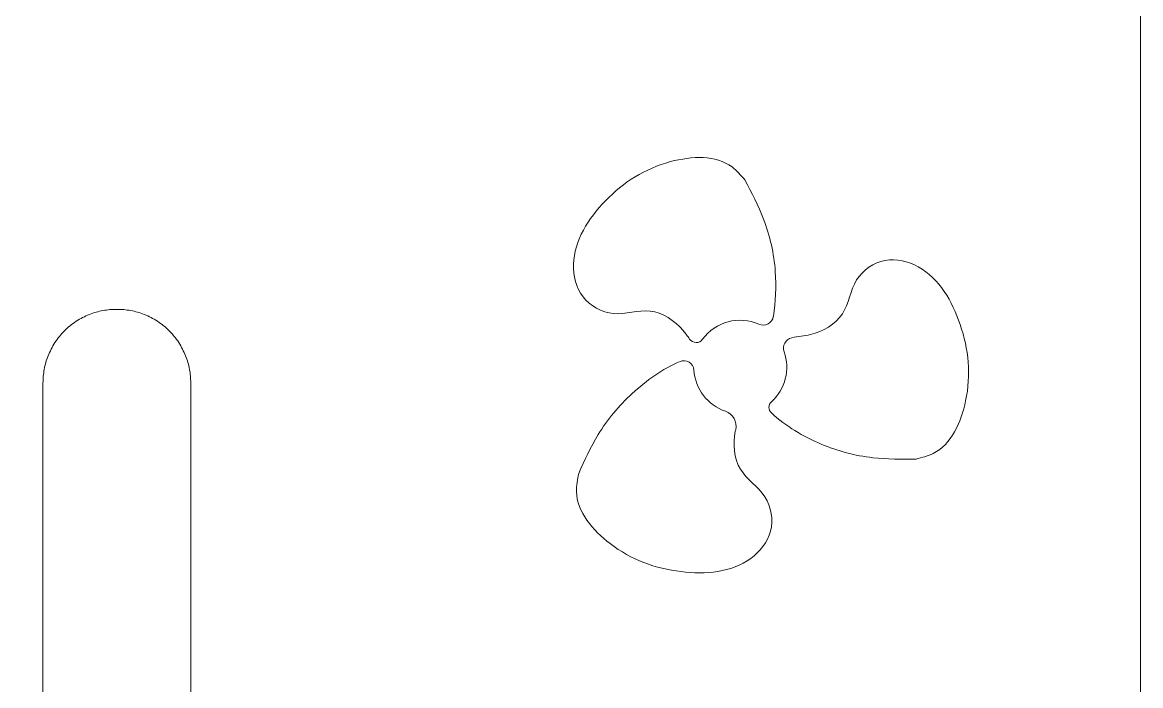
# Model space of a CAD drawing. Header units: metres. Extents: x -2538 to 7610, y -1082 to -498.
# Drawn here: x 215.2 to 367.6, y -939.9 to -849.6 of the extents above; entities that cross this region are included whole.
import ezdxf

# ---------------------------------------------------------------- set-up
doc = ezdxf.new("R2010")
doc.units = ezdxf.units.M
doc.linetypes.add('AUSGEZOGEN', pattern=[0])
doc.layers.add('Standard', color=7, linetype='AUSGEZOGEN', lineweight=25)

# ---------------------------------------------------------------- blocks, each defined once
blk = doc.blocks.new('COMPLEXOBJECT_6')
at = {"layer": 'Standard', "color": 7, "linetype": 'AUSGEZOGEN', "lineweight": 13}
for centre, major_axis, start_param, end_param in [((320.34, -894), (-0.62, 1.31), 6.063983, 7.747492), ((313.01, -896.56), (-2.73, 5.76), 3.431753, 4.605899), ((317.94, -902.06), (-0.44, 0.927), 0.29016, 1.960733)]:
    blk.add_ellipse(centre, major_axis=major_axis, ratio=0.99288, start_param=start_param, end_param=end_param, dxfattribs=at)
for points, start_tangent, end_tangent in [([(320.02, -892.58), (322.58, -892.14), (326.93, -889.32), (328.87, -884.71), (332.75, -882.05), (337.26, -882.92), (342.97, -890.78), (343.72, -901.17), (339.31, -908.33), (336.97, -909.09)], (0.000976, 0.00022), (-0.000971, -0.000239)), ([(336.97, -909.09), (331.07, -908.91), (324.03, -907.06), (317.26, -902.82)], (-0.001, -0.000008), (-0.000738, 0.000675))]:
    blk.add_spline(points, degree=3, dxfattribs=dict(at, start_tangent=start_tangent, end_tangent=end_tangent))
blk = doc.blocks.new('COMPLEXOBJECT_7')
at = {"layer": 'Standard', "color": 7, "linetype": 'AUSGEZOGEN', "lineweight": 13}
for centre, major_axis, start_param, end_param in [((305.35, -897.05), (-0.58, 1.22), 4.336194, 6.247926), ((313.01, -896.56), (-2.73, 5.76), 1.194602, 2.376013), ((310.36, -904.58), (-0.9, 1.9), 4.03076, 5.517605)]:
    blk.add_ellipse(centre, major_axis=major_axis, ratio=0.99288, start_param=start_param, end_param=end_param, dxfattribs=at)
for points, start_tangent, end_tangent in [([(291.01, -911.05), (293.66, -905.77), (298.29, -900.18), (304.81, -895.81)], (0.000413, 0.000911), (0.000918, 0.000396)), ([(312.39, -905.08), (312.34, -905.31), (313.04, -910.48), (316.37, -914.24), (317.13, -918.91), (314.44, -922.63), (304.95, -924.42), (295.29, -920.6), (290.7, -913.51), (291.01, -911.05)], (-0.000233, -0.000973), (0.000194, 0.000981))]:
    blk.add_spline(points, degree=3, dxfattribs=dict(at, start_tangent=start_tangent, end_tangent=end_tangent))
blk = doc.blocks.new('COMPLEXOBJECT_8')
at = {"layer": 'Standard', "color": 7, "linetype": 'AUSGEZOGEN', "lineweight": 13}
for centre, major_axis, start_param, end_param in [((313.01, -896.56), (-2.73, 5.76), 5.424284, 6.778593), ((316.12, -889.44), (-0.61, 1.29), 2.282692, 4.103172), ((307, -892.13), (-0.474, 0.999), 1.74922, 3.637)]:
    blk.add_ellipse(centre, major_axis=major_axis, ratio=0.99288, start_param=start_param, end_param=end_param, dxfattribs=at)
for points, start_tangent, end_tangent in [([(306.11, -892.76), (305.22, -891.58), (300.72, -888.95), (295.74, -889.28), (291.6, -887), (290.3, -882.58), (294.65, -873.93), (303.53, -868.6), (311.9, -869.33), (313.64, -871.09)], (-0.000579, 0.000815), (0.000653, -0.000757)), ([(313.64, -871.09), (316.2, -876.44), (317.79, -883.57), (317.52, -889.68)], (0.000464, -0.000886), (-0.000162, -0.000987))]:
    blk.add_spline(points, degree=3, dxfattribs=dict(at, start_tangent=start_tangent, end_tangent=end_tangent))

msp = doc.modelspace()

# ---------------------------------------------------------------- linework, layer by layer
at = {"layer": 'Standard', "color": 7, "linetype": 'AUSGEZOGEN', "lineweight": 13}
msp.add_lwpolyline([(-194.44, -1081.87), (367.56, -1081.87), (367.56, -519.87), (-194.44, -519.87), (-194.44, -1081.87)], close=True, dxfattribs=at)
msp.add_lwpolyline([(238.15, -985.82), (238.15, -898.71), (238.15, -898.48), (238.14, -898.26), (238.13, -898.04), (238.11, -897.81), (238.08, -897.58), (238.06, -897.35), (238.02, -897.12), (237.98, -896.89), (237.94, -896.65), (237.88, -896.42), (237.83, -896.19), (237.76, -895.96), (237.69, -895.72), (237.62, -895.49), (237.53, -895.26), (237.45, -895.03), (237.35, -894.8), (237.25, -894.57), (237.14, -894.34), (237.03, -894.11), (236.91, -893.89), (236.79, -893.67), (236.66, -893.45), (236.52, -893.23), (236.38, -893.02), (236.23, -892.81), (236.07, -892.61), (235.91, -892.4), (235.75, -892.21), (235.58, -892.01), (235.4, -891.82), (235.22, -891.64), (235.03, -891.46), (234.84, -891.28), (234.65, -891.11), (234.45, -890.94), (234.25, -890.78), (234.04, -890.63), (233.83, -890.48), (233.62, -890.34), (233.4, -890.2), (233.19, -890.07), (232.96, -889.94), (232.74, -889.82), (232.52, -889.71), (232.29, -889.6), (232.06, -889.5), (231.83, -889.41), (231.6, -889.32), (231.37, -889.24), (231.13, -889.16), (230.9, -889.09), (230.67, -889.03), (230.43, -888.97), (230.2, -888.92), (229.97, -888.87), (229.74, -888.83), (229.51, -888.8), (229.28, -888.77), (229.05, -888.75), (228.82, -888.73), (228.59, -888.72), (228.37, -888.71), (228.15, -888.71), (228.02, -888.71), (227.8, -888.71), (227.58, -888.72), (227.35, -888.73), (227.12, -888.75), (226.9, -888.77), (226.67, -888.8), (226.44, -888.83), (226.2, -888.87), (225.97, -888.92), (225.74, -888.97), (225.51, -889.03), (225.27, -889.09), (225.04, -889.16), (224.81, -889.24), (224.57, -889.32), (224.34, -889.41), (224.11, -889.5), (223.88, -889.6), (223.66, -889.71), (223.43, -889.82), (223.21, -889.94), (222.99, -890.07), (222.77, -890.2), (222.55, -890.34), (222.34, -890.48), (222.13, -890.63), (221.92, -890.78), (221.72, -890.94), (221.52, -891.11), (221.33, -891.28), (221.14, -891.46), (220.95, -891.64), (220.77, -891.82), (220.6, -892.01), (220.43, -892.21), (220.26, -892.4), (220.1, -892.61), (219.95, -892.81), (219.8, -893.02), (219.65, -893.23), (219.52, -893.45), (219.38, -893.67), (219.26, -893.89), (219.14, -894.11), (219.03, -894.34), (218.92, -894.57), (218.82, -894.8), (218.73, -895.03), (218.64, -895.26), (218.56, -895.49), (218.48, -895.72), (218.41, -895.96), (218.35, -896.19), (218.29, -896.42), (218.24, -896.65), (218.19, -896.89), (218.15, -897.12), (218.12, -897.35), (218.09, -897.58), (218.06, -897.81), (218.05, -898.04), (218.03, -898.26), (218.03, -898.48), (218.02, -898.71), (218.02, -985.82)], dxfattribs=at)

# ---------------------------------------------------------------- block references
for name in ['COMPLEXOBJECT_8', 'COMPLEXOBJECT_6', 'COMPLEXOBJECT_7']:
    msp.add_blockref(name, (0, 0), dxfattribs=at)

doc.saveas('drawing.dxf')
